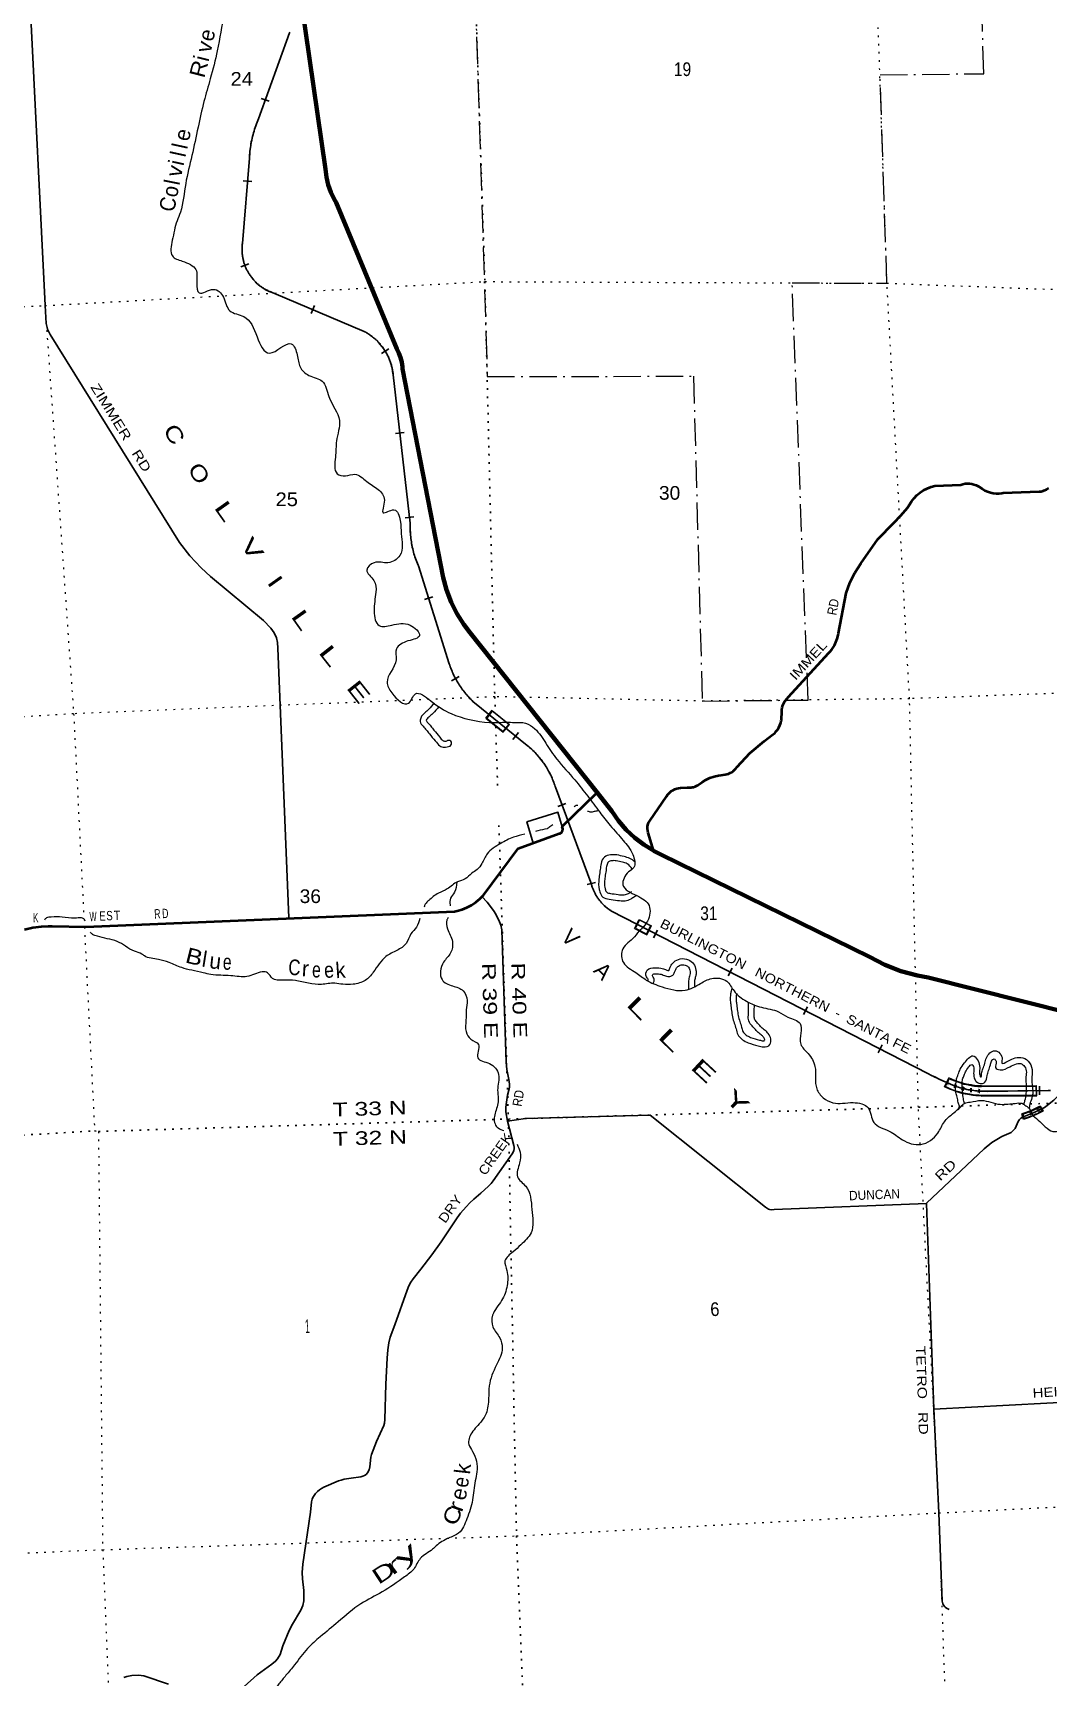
# Model space of a CAD drawing. Header units: feet. Extents: x 733631 to 986127, y 195788 to 388968.
# Drawn here: x 773189 to 786184, y 303644 to 324678 of the extents above; entities that cross this region are included whole.
import ezdxf
from ezdxf.enums import TextEntityAlignment as Align

# ---------------------------------------------------------------- set-up
doc = ezdxf.new("R2010")
doc.units = ezdxf.units.FT
doc.header["$LTSCALE"] = 70
doc.linetypes.add('DOT_DASHED', pattern=[7.7, 5, -1.2, 0.3, -1.2])
doc.linetypes.add('DOTTED', pattern=[1.5, 0.3, -1.2])
for name, color, linetype, lineweight in [('20', 7, 'Continuous', 70), ('26', 7, 'Continuous', 40), ('29', 7, 'Continuous', 25), ('31', 7, 'Continuous', 13), ('34', 7, 'Continuous', 25), ('39', 7, 'Continuous', 13), ('44', 7, 'DOT_DASHED', 13), ('6', 7, 'DOTTED', 25), ('7', 7, 'DOTTED', 13)]:
    doc.layers.add(name, color=color, linetype=linetype, lineweight=lineweight)
for name, color, linetype in [('27', 7, 'Continuous'), ('30', 7, 'Continuous'), ('41', 7, 'Continuous'), ('42', 7, 'Continuous')]:
    doc.layers.add(name, color=color, linetype=linetype)

msp = doc.modelspace()

# ---------------------------------------------------------------- linework, layer by layer
at = {"layer": '20'}
for points in [[(780411.98, 314958.53), (778788, 317001.95), (778704.13, 317109.25), (778615.26, 317248.53), (778541.44, 317396.33), (778483.48, 317551.04), (778442, 317710.95), (777922, 320379.95), (777920, 320406.37), (777910.89, 320466.33), (777895.57, 320525), (777874.19, 320581.75), (777847, 320635.95), (777071, 322506.95), (777046.59, 322549.32), (777003.24, 322640.23), (776969.63, 322735.17), (776946.13, 322833.1), (776933, 322932.95), (776373.82, 326833.36)], [(781131.81, 314216.97), (781013.52, 314288.94), (780893.66, 314380.32), (780784, 314483.72), (780685.76, 314598.01), (780600, 314721.95), (780411.98, 314958.53)], [(787070, 311982.95), (784648, 312591.95), (784510.51, 312617.56), (784298.64, 312676.16), (784094.06, 312756.59), (783899, 312857.95), (781237, 314163.95), (781142.28, 314210.6), (781131.81, 314216.97)]]:
    msp.add_lwpolyline(points, dxfattribs=at)
at = {"layer": '26'}
for points in [[(784467.86, 318724.46), (784504.65, 318762.56), (784545.23, 318796.61), (784589.13, 318826.24), (784635.9, 318851.11), (784685.01, 318870.95), (784735.34, 318885.42), (785064.66, 318898.23), (785092.32, 318906.37), (785120.68, 318911.57), (785149.42, 318913.78), (785178.24, 318912.97), (785206.82, 318909.16), (785234.84, 318902.37), (785262, 318892.7), (785287.82, 318880.32), (785333.76, 318850.24), (785337.82, 318847.3), (785342.98, 318843.57), (785375.26, 318825.04), (785409.3, 318809.98), (785444.72, 318798.56), (785481.15, 318790.9), (785518.17, 318787.1), (785555.39, 318787.18), (785592.4, 318791.16), (785607.02, 318793.82), (786069.01, 318809.88), (786093.98, 318810.75), (786119.01, 318819.05), (786128.28, 318822.13), (786161.17, 318837.02), (786192.33, 318855.26)], [(781131.81, 314216.97), (781119.66, 314259.15), (781066.06, 314445.41), (781058.88, 314470.32), (781055.06, 314495.41), (781054.64, 314500.07), (781054.87, 314515.07), (781056.67, 314529.95), (781060.01, 314544.57), (781060.88, 314547.11), (781071.06, 314572.15), (781087.81, 314597.11), (781298.46, 314910.97), (781312.35, 314930.67), (781328.22, 314948.81), (781345.9, 314965.2), (781365.19, 314979.64), (781385.89, 314991.99), (781407.77, 315002.11), (781430.58, 315009.88), (781454.09, 315015.23), (781478.02, 315018.09), (781482.69, 315018.35), (781564.36, 315023.86), (781589.52, 315025.56), (781614.36, 315025.69), (781627.94, 315026.86), (781646.92, 315030.53), (781665.41, 315036.16), (781683.21, 315043.69), (781700.12, 315053.04), (781711.41, 315060.67), (781756.37, 315094.68), (781804.65, 315123.79), (781855.7, 315147.7), (781908.96, 315166.15), (781963.87, 315178.92), (782001.16, 315183.57), (782051.16, 315189.05), (782072.02, 315193.41), (782094.14, 315200.51), (782115.39, 315209.89), (782135.55, 315221.44), (782154.39, 315235.03), (782171.71, 315250.52), (782187.32, 315267.73), (782201.04, 315286.48), (782202.22, 315288.31), (782366.19, 315462.37), (782547.46, 315618.33), (782661.46, 315700.98), (782684.27, 315720.94), (782704.87, 315743.18), (782723.03, 315767.44), (782738.56, 315793.47), (782751.28, 315820.98), (782761.06, 315849.67), (782767.78, 315879.22), (782769.36, 315889.42), (782774.98, 315996.29), (782776.29, 316021.15), (782781.17, 316046.29), (782781.8, 316049.51), (782790.2, 316077.01), (782801.43, 316103.47), (782815.37, 316128.62), (782819.36, 316134.32), (782837.68, 316159.37), (782860.57, 316184.32), (783371.49, 316741.11), (783394.38, 316766.05), (783414.07, 316791.11), (783423.3, 316802.85), (783448.17, 316842.39), (783468.76, 316884.32), (783484.87, 316928.18), (783496.3, 316973.47), (783500.58, 316999.02), (783597.74, 317510.97), (783646.76, 317642.99), (783709.31, 317769.16), (783784.7, 317888.1), (783785.18, 317888.77), (784005.56, 318201.04), (784207.71, 318411.37), (784300.29, 318502.82), (784382.8, 318603.45), (784407.19, 318637.79), (784435.26, 318682.72), (784467.86, 318724.46)], [(773082.03, 313209.71), (773189.81, 313234.48), (773299.6, 313247.84), (773385.17, 313249.25), (773409.89, 313249.66), (773435.17, 313249.17), (773865.37, 313240.88), (778584.39, 313438.73), (778618.8, 313445.59), (778682.94, 313463.79), (778744.83, 313488.6), (778803.79, 313519.74), (778859.17, 313556.87), (778910.36, 313599.59), (778956.81, 313647.42), (779400.38, 314245.91), (779927.13, 314434.46), (779929.71, 314435.1), (779935.35, 314436.96), (779940.75, 314439.4), (779945.87, 314442.39), (779950.66, 314445.9), (779955.04, 314449.89), (779958.99, 314454.31), (779962.45, 314459.13), (779965.4, 314464.28), (779967.78, 314469.71), (779969.59, 314475.36), (779970.79, 314481.16), (779971.38, 314487.07), (779971.36, 314493), (779971.05, 314495.85), (779962.16, 314520.84), (779987.16, 314545.17), (780386.64, 314933.87), (780411.98, 314958.53)]]:
    msp.add_lwpolyline(points, dxfattribs=at)
at = {"layer": '29'}
for p, q in [((773409.79, 320818.18), (775067.55, 318158.87)), ((775465.08, 317724.88), (776140.95, 317160)), ((776324.77, 316808.8), (776466.96, 313358.34)), ((779192.61, 313203.46), (779249.16, 311510.95)), ((779265.4, 310756.27), (779343.91, 310445.56)), ((779323.89, 310337.48), (779080.54, 309991.92)), ((785365.42, 310402.56), (784626.84, 309706.16)), ((777708.1, 307389.52), (777695.58, 306937.55)), ((784719.83, 307071.25), (787791.13, 307233.31))]:
    msp.add_line(p, q, dxfattribs=at)
for points in [[(773154.86, 325045.58), (773345, 321189.95), (773358.27, 320959.29)], [(773358.27, 320959.29), (773370.88, 320909.28), (773377.52, 320889.34), (773409.79, 320818.18)], [(775067.55, 318158.87), (775197.11, 317989.09), (775345.42, 317834.06), (775465.08, 317724.88)], [(776140.95, 317160), (776235.3, 317064.42), (776279.57, 317002.41), (776306.13, 316938.18), (776319.42, 316878.38), (776324.77, 316808.8)], [(779962.17, 314520.85), (779908.76, 314708.03), (779512.93, 314584.42), (779594.39, 314312.26)], [(779192.61, 313203.46), (779179.41, 313264.97), (779163.91, 313304.84), (779113, 313402.29), (779086.44, 313448.8), (779002.32, 313557.32), (778933.7, 313628.19)], [(779249.16, 311510.95), (779256.85, 311417.29), (779281.2, 311288.84), (779287.84, 311227.38), (779287.84, 311191.94), (779285.62, 311169.24), (779265.7, 311089.51), (779245.78, 310969.91), (779241.35, 310928.93), (779243.57, 310874.67), (779265.4, 310756.27)], [(785365.42, 310402.56), (785461.34, 310483.06), (785591.95, 310560.58), (785709.28, 310609.31), (785762.4, 310662.46), (785802.25, 310753.27), (785819.41, 310776.81), (785835.46, 310793.14), (785854.83, 310806.71), (785875.3, 310817.5), (785984.88, 310859.31), (786107.74, 310914.96), (786128.78, 310925.76), (786150.91, 310940.43), (786198.5, 310976.97), (786258.28, 311026.26), (786289.26, 311056.71), (786333.54, 311102.67), (786356.79, 311133.68), (786380.03, 311174.1), (786412.13, 311236.67), (786439.79, 311318.06), (786461.94, 311430.47), (786474.76, 311518.77)], [(779265.4, 310756.27), (779493.74, 310788.62), (781092.39, 310834.36), (782566.07, 309655.85)], [(779323.89, 310337.48), (779340.41, 310366.1), (779345.95, 310381.05), (779348.16, 310399.87), (779348.71, 310410.95), (779348.16, 310424.23), (779343.91, 310445.56)], [(779080.54, 309991.92), (779054.85, 309959.14), (779020.54, 309923.15), (778920.92, 309836.77), (778832.38, 309757.04), (778781.46, 309712.19), (778734.97, 309661.25), (778664.14, 309578.74), (778619.87, 309517.83), (778414, 309212.19), (778296.68, 309046.08), (778155, 308864.46), (778055.39, 308738.22), (778025.52, 308695.59), (778002.26, 308649.63)], [(782566.07, 309655.85), (782603.86, 309631.07), (782621.57, 309624.43), (782644.81, 309622.21), (782676.6, 309623.71)], [(782676.6, 309623.71), (784628.28, 309702.86), (784719.61, 307077.82)], [(777708.1, 307389.52), (777724.45, 307722.17), (777731.1, 307829.59), (777746.59, 307921.5), (777764.3, 307993.49), (777821.85, 308151.85), (777981.23, 308594.81), (778002.26, 308649.63)], [(777695.58, 306937.55), (777691.27, 306892.73), (777680.2, 306860.61), (777587.23, 306656.85), (777525.24, 306492.95), (777516.4, 306458.62), (777503.11, 306333.49), (777492.04, 306294.73), (777471.02, 306255.42), (777455.52, 306236.59), (777432.28, 306221.64), (777414.57, 306212.23), (777388, 306205.03), (777264.03, 306187.31), (777173.28, 306174.58), (777135.64, 306165.16), (777100.22, 306152.99), (776914.27, 306072.14), (776883.28, 306055.53), (776857.82, 306038.92), (776834.58, 306020.1), (776808.02, 305992.4), (776772.6, 305939.26), (776762.63, 305918.22), (776754.89, 305886.09), (776741.61, 305753.2), (776644.21, 305088.76), (776636.45, 304981.91), (776639.78, 304902.71), (776657.49, 304752.1)], [(784719.61, 307077.82), (784786, 305743.95), (784828.2, 304613.22)], [(776657.49, 304752.1), (776658.59, 304672.94), (776656.38, 304620.89), (776645.31, 304557.77), (776620.96, 304501.29), (776512.49, 304323), (776470.43, 304239.94), (776390.74, 304045.03), (776353.11, 303934.29), (776319.9, 303876.7), (776295.55, 303845.7), (776249.06, 303810.26), (776058.68, 303672.94), (775894.87, 303522.33)], [(784828.2, 304613.22), (784837.06, 304581.1), (784848.12, 304558.95), (784856.98, 304547.87), (784865.84, 304539.01), (784883.55, 304526.83), (784917.86, 304510.22)], [(774925.28, 303553.34), (774610.94, 303659.65), (774540.1, 303668.52), (774458.19, 303664.09), (774391.78, 303653.01), (774351.93, 303639.72)]]:
    msp.add_lwpolyline(points, dxfattribs=at)
at = {"layer": '29', "linetype": 'DOTTED', "lineweight": 100}
msp.add_arc((785523.86, 311938.73), 1175.9, 286.54682, 299.4543, dxfattribs=at)
at = {"layer": '31'}
for p, q in [((786082.56, 310949.77), (786119.23, 310884.09)), ((785869.05, 310777.57), (785847.18, 310849.68)), ((785874.33, 310787.71), (785857.1, 310844.52))]:
    msp.add_line(p, q, dxfattribs=at)
for points in [[(786082.56, 310949.77), (786053.29, 310933.84), (786028.6, 310921), (786008.75, 310911.55), (785983.09, 310899.93), (785956.71, 310888.54), (785930.56, 310878.37), (785897.64, 310866.26), (785847.18, 310849.68)], [(785857.1, 310844.52), (785900.27, 310858.7), (785933.39, 310870.89), (785959.75, 310881.14), (785986.33, 310892.61), (786012.12, 310904.29), (786032.17, 310913.84), (786057.05, 310926.78), (786079.43, 310938.95), (786108.21, 310887.42)], [(786119.23, 310884.09), (786102.92, 310875.71), (786087.91, 310866.99), (786068.79, 310857.3), (786042.4, 310844.46), (786025.21, 310836.47), (786003.18, 310826.78), (785994.71, 310822.9), (785971.96, 310813.7), (785946.05, 310804.01), (785917.97, 310793.59), (785869.05, 310777.57)], [(786108.21, 310887.42), (786099.08, 310882.73), (786084.09, 310874.02), (786065.23, 310864.47), (786038.96, 310851.68), (786021.91, 310843.76), (785999.9, 310834.08), (785991.54, 310830.25), (785969.06, 310821.16), (785943.26, 310811.51), (785915.33, 310801.14), (785874.33, 310787.71)]]:
    msp.add_lwpolyline(points, dxfattribs=at)
at = {"layer": '34', "lineweight": 13}
for p, q in [((776471.63, 324678.08), (776077.9, 323579.59)), ((775960.13, 323076.96), (775869.77, 321982.18)), ((776273.18, 321347.98), (777427.66, 320858.42)), ((777799.59, 320303.98), (778018.08, 318407.33)), ((778122.69, 317858.69), (778518.09, 316606.68)), ((778841.32, 316107.03), (779516.39, 315562.37)), ((778987.03, 315910.6), (779068.63, 316011.8)), ((779069.54, 316010.88), (779291.5, 315831.91)), ((778987.02, 315909.69), (779209.55, 315730.27)), ((779209.55, 315730.27), (779291.5, 315831.91)), ((779877.42, 315027.75), (780330.14, 313810.37)), ((780595.58, 313442.1), (784645.48, 311366.59)), ((780889.81, 313221.08), (780949.8, 313337)), ((780890.06, 313221.55), (781045.86, 313140.92)), ((780949.8, 313337), (781105.61, 313256.38)), ((781045.62, 313140.45), (781105.61, 313256.38)), ((784858.37, 311194.19), (784914.97, 311309.51)), ((784869.14, 311197.97), (784918.81, 311299.17)), ((785329.97, 311208.76), (786035.25, 311210.25)), ((785407.26, 311137.09), (786183.88, 311147.07))]:
    msp.add_line(p, q, dxfattribs=at)
at = {"layer": '34'}
for p, q in [((776111.78, 323840.42), (776215.91, 323803.1)), ((775882.47, 322786.46), (775992.71, 322777.36)), ((775849.52, 321684.22), (775953.34, 321722.38)), ((776749.89, 321087.72), (776793.08, 321189.55)), ((777649.91, 320578.53), (777743.63, 320637.29)), ((777832.07, 319554.52), (777941.96, 319567.17)), ((777953.74, 318475.56), (778063.62, 318488.22)), ((778202.34, 317428.84), (778307.81, 317462.15)), ((778549.58, 316389.98), (778646.81, 316442.71)), ((779334.59, 315640.31), (779404.04, 315726.4)), ((779908.84, 314782.3), (780012.51, 314820.85)), ((780281.9, 313782.67), (780388.8, 313811.07)), ((781134.46, 313102.88), (781184.9, 313201.32)), ((782089.85, 312616.19), (782140.3, 312714.63)), ((783054.95, 312118.66), (783105.39, 312217.1)), ((784010.34, 311631.97), (784060.78, 311730.41)), ((786073.64, 311092.15), (786072.22, 311202.75))]:
    msp.add_line(p, q, dxfattribs=at)
for points in [[(776476.33, 324687.75), (776472.66, 324677.71), (776078.92, 323579.18), (776069.26, 323557.17), (776060.17, 323535.11), (776051.46, 323512.86), (776042.94, 323490.39), (776034.98, 323467.82), (776027.45, 323445.21), (776020.11, 323422.36), (776013.34, 323399.41), (776006.98, 323376.42), (776000.96, 323353.13), (775995.42, 323329.93), (775990.13, 323306.62), (775985.34, 323283.09), (775981.04, 323259.64), (775977.12, 323236.02), (775973.5, 323212.41), (775970.38, 323188.58), (775967.62, 323164.88), (775965.37, 323140.97), (775963.48, 323117.19), (775961.96, 323093.25), (775961.23, 323076.89), (775870.86, 321982.07), (775869.64, 321971.81)], [(775869.64, 321971.81), (775868.67, 321961.61), (775867.87, 321951.39), (775867.17, 321941.09), (775866.72, 321930.82), (775866.45, 321920.59), (775866.29, 321910.29), (775866.37, 321900.02), (775866.64, 321889.78), (775867.07, 321879.46), (775867.69, 321869.23), (775868.43, 321858.99), (775869.4, 321848.73), (775870.56, 321838.55), (775871.9, 321828.36), (775873.37, 321818.21), (775875.05, 321808.03), (775876.88, 321797.96), (775878.95, 321787.85), (775881.13, 321777.84), (775883.51, 321767.81), (775886.06, 321757.89), (775888.8, 321747.99), (775891.66, 321738.14), (775894.77, 321728.32), (775898, 321718.55), (775901.41, 321708.86), (775904.96, 321699.22), (775908.75, 321689.67), (775912.66, 321680.16), (775916.72, 321670.75), (775920.94, 321661.39), (775925.36, 321652.11), (775929.96, 321642.88), (775934.63, 321633.75), (775939.56, 321624.71), (775944.61, 321615.77), (775949.8, 321606.87), (775955.1, 321598.14), (775960.66, 321589.44), (775966.29, 321580.84), (775972.12, 321572.41), (775978.02, 321564.01), (775984.16, 321555.71), (775990.39, 321547.58), (775996.74, 321539.55), (776003.27, 321531.56), (776009.96, 321523.78), (776016.71, 321516.05), (776023.66, 321508.48), (776030.72, 321500.95), (776037.88, 321493.65), (776045.23, 321486.44), (776052.64, 321479.34), (776060.2, 321472.35), (776067.89, 321465.57), (776075.72, 321458.84), (776083.62, 321452.27), (776091.66, 321445.88), (776099.78, 321439.64), (776108.04, 321433.51), (776116.36, 321427.48), (776124.83, 321421.68), (776133.37, 321415.98), (776142.06, 321410.45), (776150.82, 321405.02), (776159.66, 321399.82), (776168.58, 321394.73), (776177.57, 321389.81), (776186.71, 321385.06), (776195.87, 321380.47), (776205.16, 321375.99), (776214.47, 321371.73), (776223.92, 321367.59), (776233.4, 321363.68), (776242.96, 321359.88), (776252.53, 321356.24), (776262.24, 321352.78), (776271.99, 321349.54), (776273.57, 321349.01), (777428.13, 320859.41), (777438.96, 320853.7), (777449.57, 320847.78), (777460.09, 320841.67), (777470.59, 320835.41), (777480.91, 320828.93), (777491.07, 320822.3), (777501.22, 320815.52), (777511.19, 320808.51), (777521, 320801.36), (777530.77, 320793.99), (777540.31, 320786.49), (777549.8, 320778.88), (777559.17, 320771.02), (777568.3, 320763.02), (777577.34, 320754.85), (777586.26, 320746.59), (777595.04, 320738.08), (777603.64, 320729.51), (777612.1, 320720.7), (777620.38, 320711.81)], [(777620.38, 320711.81), (777628.56, 320702.76), (777636.53, 320693.57), (777644.33, 320684.24), (777652.01, 320674.8), (777659.49, 320665.16), (777666.85, 320655.42), (777673.99, 320645.57), (777681.01, 320635.62), (777687.77, 320625.48), (777694.41, 320615.27), (777700.85, 320604.99), (777707.14, 320594.55), (777713.21, 320583.99), (777719.12, 320573.29), (777724.87, 320562.58), (777730.37, 320551.69), (777735.67, 320540.73), (777740.86, 320529.7), (777745.8, 320518.63), (777750.54, 320507.34), (777755.12, 320496.06), (777759.43, 320484.7), (777763.65, 320473.29), (777767.6, 320461.71), (777771.35, 320450.16), (777774.89, 320438.55), (777778.29, 320426.79), (777781.38, 320415.03), (777784.36, 320403.26), (777787.06, 320391.38), (777789.65, 320379.41), (777791.94, 320367.51), (777794.03, 320355.49), (777795.95, 320343.48), (777797.68, 320331.4), (777799.1, 320319.32), (777800.39, 320307.17), (777800.68, 320304.09), (778019.18, 318407.38), (778018.54, 318385.22), (778018.42, 318363.25), (778018.67, 318341.27), (778019.17, 318319.16), (778020.17, 318297.15), (778021.57, 318275.26), (778023.2, 318253.22), (778025.34, 318231.32), (778027.88, 318209.51), (778030.78, 318187.56), (778034.08, 318165.85), (778037.61, 318144.14), (778041.66, 318122.41), (778046.1, 318100.92), (778050.91, 318079.41), (778055.98, 318058.02), (778061.55, 318036.61), (778067.39, 318015.45), (778073.73, 317994.27), (778080.33, 317973.34), (778087.31, 317952.39), (778094.67, 317931.68), (778102.42, 317911.07), (778110.43, 317890.6), (778118.94, 317870.23), (778123.72, 317859.07), (778519.14, 316607.02), (778525.4, 316587.96), (778532.07, 316569.15), (778539.07, 316550.43), (778546.32, 316531.69), (778553.97, 316513.19), (778561.92, 316494.91), (778570.12, 316476.59), (778578.71, 316458.52), (778587.6, 316440.67), (778596.86, 316422.81), (778606.37, 316405.27), (778616.09, 316387.81), (778626.26, 316370.49), (778636.68, 316353.48), (778647.43, 316336.59), (778658.36, 316319.87), (778669.73, 316303.3), (778681.25, 316287.02), (778693.21, 316270.87), (778705.31, 316255.01), (778717.74, 316239.26), (778730.42, 316223.84), (778743.4, 316208.62), (778756.56, 316193.58), (778770.13, 316178.81), (778783.87, 316164.2), (778797.87, 316149.93), (778812.06, 316135.82), (778826.61, 316122.08), (778841.36, 316108.51), (778842.05, 316107.86), (779517.09, 315563.22), (779532.23, 315550.7), (779547, 315537.91)], [(779547.01, 315537.9), (779561.56, 315524.84), (779576.06, 315511.54), (779590.2, 315497.96), (779604.03, 315484.19), (779617.81, 315470.17), (779631.22, 315455.88), (779644.32, 315441.4), (779657.3, 315426.59), (779669.89, 315411.65), (779682.35, 315396.55), (779694.52, 315381.09), (779706.3, 315365.52), (779717.86, 315349.68), (779729.2, 315333.75), (779740.25, 315317.46), (779751, 315301.14), (779761.45, 315284.49), (779771.58, 315267.79), (779781.5, 315250.84), (779791.05, 315233.76), (779800.28, 315216.49), (779809.29, 315199.13), (779817.93, 315181.48), (779826.34, 315163.73), (779834.36, 315145.86), (779842.14, 315127.89), (779849.48, 315109.73), (779856.59, 315091.45), (779863.37, 315073.14), (779869.86, 315054.63), (779875.97, 315036.02), (779878.46, 315028.11), (780331.19, 313810.69), (780333.64, 313800.57), (780336.27, 313790.64), (780339.09, 313780.74), (780342.03, 313770.8), (780345.18, 313761), (780348.5, 313751.27), (780351.94, 313741.53), (780355.6, 313731.89), (780359.43, 313722.35), (780363.43, 313712.79), (780367.58, 313703.39), (780371.86, 313694.02), (780376.35, 313684.7), (780380.99, 313675.54), (780385.81, 313666.41), (780390.72, 313657.38), (780395.87, 313648.39), (780401.1, 313639.55), (780406.57, 313630.76), (780412.12, 313622.11), (780417.85, 313613.51), (780423.72, 313605.06), (780429.75, 313596.71), (780435.88, 313588.44), (780442.22, 313580.28), (780448.67, 313572.21), (780455.27, 313564.29), (780461.96, 313556.47), (780468.86, 313548.8), (780475.86, 313541.22), (780482.95, 313533.79), (780490.19, 313526.45), (780497.59, 313519.27), (780505.14, 313512.19), (780512.72, 313505.23), (780520.51, 313498.44), (780528.38, 313491.8), (780536.36, 313485.24), (780544.4, 313478.88), (780552.67, 313472.63), (780560.96, 313466.5), (780569.4, 313460.6), (780577.86, 313454.76), (780586.53, 313449.1), (780595.23, 313443.61), (780596.12, 313443.06), (784645.99, 311367.56), (784693.05, 311342.05), (784740.4, 311317.76), (784788.21, 311294.28), (784836.57, 311271.19), (784885.26, 311249.31), (784934.12, 311228.38), (784983.54, 311207.85), (785014.82, 311195.73), (785036.19, 311189.23), (785057.62, 311183.23), (785079.16, 311177.61), (785100.9, 311172.18), (785122.67, 311167.3), (785144.44, 311162.8), (785166.4, 311158.52), (785188.39, 311154.77), (785210.37, 311151.41), (785232.58, 311148.38), (785254.67, 311145.8), (785276.83, 311143.47)], [(785276.83, 311143.47), (785299.15, 311141.62), (785321.33, 311140.21), (785343.63, 311139.16), (785365.89, 311138.4), (785388.28, 311138.13), (785407.25, 311138.19), (786183.86, 311148.17), (786214.52, 311148.75)]]:
    msp.add_lwpolyline(points, dxfattribs=at)
at = {"layer": '34', "lineweight": 13}
for points in [[(779069.74, 316000.44), (778997.83, 315911.24), (779208.34, 315741.51), (779280.24, 315830.7)], [(780953.23, 313326.22), (780900.83, 313224.98), (781042.42, 313151.7), (781094.82, 313252.95)]]:
    msp.add_lwpolyline(points, close=True, dxfattribs=at)
for points in [[(785327.15, 311077.68), (785295.07, 311078.39), (785258.77, 311080.74), (785221.31, 311085.42), (785179.16, 311091.28), (785122.96, 311100.65), (785080.81, 311110.02), (785041.01, 311121.74), (785003.54, 311133.45), (784959.05, 311151.03), (784920.41, 311165.08), (784858.37, 311194.19)], [(785327.33, 311085.68), (785295.42, 311086.38), (785259.52, 311088.71), (785222.36, 311093.35), (785180.37, 311099.19), (785124.49, 311108.51), (785082.81, 311117.77), (785043.33, 311129.4), (785006.21, 311141), (784961.89, 311158.51), (784923.48, 311172.48), (784869.14, 311197.97)], [(785329.97, 311208.76), (785284.53, 311208.43), (785264.63, 311209.6), (785242.38, 311211.95), (785216.62, 311216.63), (785201.4, 311218.97), (785139.35, 311230.69), (785103.06, 311238.89), (785063.25, 311251.78), (785024.61, 311264.66), (784989.49, 311277.55), (784914.97, 311309.51)], [(784918.81, 311299.17), (784986.53, 311270.11), (785021.97, 311257.11), (785060.75, 311244.18), (785100.94, 311231.17), (785137.73, 311222.86), (785200.05, 311211.08), (785215.3, 311208.74), (785241.24, 311204.03), (785263.97, 311201.62), (785284.32, 311200.43), (785330.03, 311200.76)], [(785329.98, 311200.76), (786027.38, 311202.24), (786029.2, 311088.22), (785327.12, 311085.67)], [(785327.15, 311077.68), (786037.33, 311080.26), (786035.25, 311210.25)]]:
    msp.add_lwpolyline(points, dxfattribs=at)
for centre, radius, start, end in [((777331.18, 323020.83), 1372.2, 155.97068, 177.65543), ((776455.07, 321909.09), 589.85, 172.8812, 252.03908), ((777105.77, 320240.53), 696.71, 5.22591, 62.48318), ((779280.38, 318363.72), 1263.05, 178.02134, 203.56884), ((779610.45, 316958.97), 1147.76, 197.87449, 227.9242), ((778806.54, 314693.8), 1121.74, 17.32014, 50.74234), ((780906.24, 313945.82), 591.81, 193.23014, 238.33617), ((786118.8, 314047.08), 3058.7, 241.20485, 248.83551), ((785394.23, 312416.4), 1279.38, 252.73189, 270.58337)]:
    msp.add_arc(centre, radius, start, end, dxfattribs=at)
at = {"layer": '34', "linetype": 'DOTTED', "lineweight": 100}
msp.add_arc((785355.43, 312191.54), 1051.45, 243.52639, 268.57417, dxfattribs=at)
at = {"layer": '39'}
msp.add_line((785940.31, 310921.48), (785991.07, 310823.85), dxfattribs=at)
msp.add_arc((778510.25, 315588.63), 38.62, 299.79081, 108.07509, dxfattribs=at)
for points in [[(774902.15, 328015.97), (774928.74, 327883.71), (774994.77, 327594.74), (775117.4, 327358.59), (775292.83, 327169.03), (775438.93, 327004.65), (775557.2, 326776.42), (775669.52, 326442.68), (775730.66, 326072.54), (775760.92, 325818.61), (775750.47, 325467.95), (775720.32, 325154.99), (775648.52, 324923.41), (775549.84, 324449.86), (775460.76, 324092.09), (775379.14, 323801.42), (775303.17, 323470.48), (775224.35, 323109.06), (775145.44, 322749.65), (775076.88, 322384.58), (775034.8, 322271.59), (774973.74, 322024.24), (774975.57, 321823.87), (775101.61, 321757.92), (775275.86, 321649.3), (775286.76, 321475.6), (775317.97, 321351.29), (775502.33, 321396.94), (775627.62, 321298.56), (775709.39, 321123.58), (775888.35, 321049.56), (776058.49, 320788.93), (776220.49, 320580.63), (776497.09, 320698.7), (776573.39, 320559.95), (776609.83, 320405.47), (776723.4, 320296.51), (776892.26, 320222.1), (776976.93, 320024.96), (777112.45, 319718.45), (777076.19, 319457.89), (777062.18, 319248.81), (777084.62, 319039.12), (777188.93, 319010.79), (777311.54, 319031.76), (777462.85, 318940.47), (777608.58, 318836.81), (777688.92, 318698.21), (777673, 318537.65), (777811.12, 318575.42), (777891.38, 318438.85), (777904.14, 318269.28), (777886.78, 317991.23), (777734.56, 317900.27), (777558.55, 317899.49), (777463.06, 317806.7), (777555.36, 317672.61), (777579.53, 317521.71), (777556.77, 317277.87), (777622.62, 317096.2), (777782.31, 317100.39), (778016.99, 317101.42), (778137.49, 316970.46), (777990.54, 316899.96)], [(777990.54, 316899.96), (777842.76, 316799.05), (777838.24, 316657.15), (777722.04, 316371.21), (777784.11, 316233.93), (777997.71, 316102.54), (778086.1, 316221.39), (778277.67, 316135.71), (778543.21, 315969.9), (779035.82, 315857.41), (779256.97, 315860.41)], [(778326.69, 316105.91), (778254.91, 316023.27), (778206.11, 315980.74), (778173.12, 315946.97), (778148.81, 315899.4), (778146.04, 315868.93), (778183, 315807.74), (778225.42, 315760.94), (778263.89, 315711.96), (778340.58, 315620.05), (778399.83, 315557.77), (778453.2, 315539.77), (778529.44, 315555.11)], [(778386.21, 316058.71), (778307.78, 315969.86), (778257.66, 315926.18), (778234.72, 315902.7), (778224.89, 315883.46), (778243.44, 315852.73), (778282.77, 315809.35), (778322.19, 315759.16), (778396.6, 315669.98), (778441.38, 315622.91), (778458.12, 315617.26), (778498.27, 315625.34)], [(779256.97, 315860.41), (779352.98, 315857.68), (779495.04, 315847.01), (779613.15, 315776.7), (779756.09, 315589.92), (779897.73, 315384.88), (780126.7, 315120.47), (780290.72, 314912.24), (780444.4, 314709.69), (780578.62, 314538.77), (780746.05, 314346.88), (780866.44, 314167.33), (780879.12, 313999.78), (780814.52, 313944.62), (780742.11, 313779.84), (780919.58, 313640.97), (781076.37, 313513.45), (781055.82, 313316.26), (780949.71, 313189.74)], [(780118.36, 314780.72), (780143.93, 314796.69), (780163.1, 314796.69)], [(780287.74, 314723.19), (780329.28, 314713.61), (780377.22, 314720), (780421.96, 314729.58)], [(779770.65, 314496.69), (779650.53, 314470.26), (779622.52, 314463.03)], [(779770.65, 314496.69), (779795.59, 314518.67), (779844.5, 314551.28)], [(779487.33, 314428.13), (779484.27, 314427.34), (779340.16, 314387.31), (779177.36, 314308.09), (779004.52, 314175.84), (778936.57, 314051.72), (778876.89, 313974.49), (778805.91, 313927.18), (778721.75, 313855.07), (778626.04, 313818.95), (778494.11, 313726.76), (778380.86, 313673.76), (778313.84, 313628.63), (778257.09, 313579.86), (778212.37, 313533.58), (778197.89, 313495.5)], [(780893.9, 314072.53), (780829.45, 314117.48), (780755.63, 314140.7), (780665.75, 314161.21), (780582.77, 314161.78), (780505.01, 314134.23), (780461.93, 314051.46), (780451, 313974.09), (780438.31, 313890.58), (780431.42, 313813.38), (780434.46, 313740.65), (780439.35, 313720.61), (780446.76, 313688.54), (780485.99, 313621.38), (780563.93, 313596.31), (780671.82, 313580.6), (780769.11, 313576.58), (780845.02, 313600.01), (780890.29, 313630.24), (780916.46, 313642.01)], [(780861.46, 313980.12), (780796.24, 314049.3), (780736, 314068.25), (780657.05, 314086.27), (780595.41, 314086.69), (780557.9, 314073.4), (780534.39, 314028.24), (780525.21, 313963.21), (780512.81, 313881.6), (780506.56, 313811.6), (780509.08, 313751.21), (780512.32, 313737.94), (780517.27, 313716.53), (780536.28, 313683.99), (780580.93, 313669.62), (780678.79, 313655.38), (780759.32, 313652.05), (780812.46, 313668.45), (780850.4, 313693.79)], [(778615.77, 313815.74), (778586.86, 313683.8), (778535.18, 313608.9), (778528.43, 313523.61), (778531.4, 313511.03)], [(773857.91, 313314.96), (773849.42, 313337.44), (773812.26, 313356.24), (773725.46, 313350.84), (773562.96, 313366.78), (773425.33, 313367.5), (773363.1, 313354.96), (773336.54, 313326.2)], [(778140.83, 313347.13), (778098.52, 313239.63), (778029.13, 313151.89), (777967.16, 313030.03), (777849.29, 312940.41), (777708.72, 312862.05), (777546.66, 312661.38), (777443.57, 312556.14), (777287.66, 312507.55), (777156.17, 312506.49), (777054.44, 312520.75), (776885.05, 312506.06), (776716.56, 312519.74), (776549.29, 312553.73), (776389.21, 312559.64), (776254.75, 312582.75), (776193.28, 312653.25), (776126.05, 312664.8), (775930.05, 312606.56), (775723.26, 312616.73), (775467.73, 312631.08), (775369.72, 312653.59), (775222.74, 312686.33), (775093.94, 312719.79), (774935.58, 312784.48), (774796.44, 312823.61), (774616.5, 312871.27), (774583.21, 312894.27), (774490.78, 312929.14), (774374.93, 312993.47), (774267.24, 313056.09), (774140.46, 313089.62), (774015.78, 313121.21), (773954.14, 313145.13), (773925.86, 313172.48)], [(778505.91, 313361.09), (778489.54, 313329.76), (778498.04, 313216.71), (778559.05, 313055.09), (778536.51, 312908.44), (778446.1, 312789.52), (778426.58, 312566.06), (778561.26, 312486.26), (778697.23, 312424.74), (778746.63, 312301.14), (778737.27, 312179.3), (778732.35, 312047.51), (778734.05, 311901.81), (778794.53, 311804.95), (778892.36, 311735.88), (778882.89, 311565.44), (779033.49, 311492.34), (779150.27, 311353.14), (779137.96, 311152.23), (779146.31, 311043.22), (779112.44, 310875.89), (779104.36, 310721.7), (779144.9, 310668.62), (779218.24, 310636.19)], [(780949.71, 313189.74), (780864.5, 313088.14), (780730.76, 312939.18), (780746.92, 312785.94), (780907.83, 312656.56), (781041.12, 312560.52), (781242.79, 312475.23), (781537.97, 312430.03), (781734.88, 312516.66), (781878.03, 312580.94), (782069.62, 312545.88), (782163.54, 312421.99), (782322.51, 312290.5), (782513.76, 312212.91), (782732.57, 312154.62), (782852.62, 312086.41), (783009.59, 312005.46), (783017.94, 311742.58), (783111.78, 311620.71), (783199.22, 311456.07), (783222.66, 311169.49), (783306.08, 311055.31), (783430.02, 310991.3), (783686.92, 310993.2), (783881.81, 310925.87), (783951.85, 310740.31), (784150.51, 310628.59), (784318.79, 310517.71), (784553.84, 310458.03), (784772.68, 310604.22), (784856.07, 310747.16), (784961.27, 310850.46), (785034.19, 310912.55)], [(781062.3, 312552.29), (781064.49, 312560.4), (781044.14, 312602.08), (781052.75, 312687.7), (781155.48, 312718.03), (781245.89, 312708.17), (781304.31, 312688), (781329.74, 312684.55), (781334.72, 312693.01), (781350.96, 312734.11), (781394.43, 312791.65), (781473.54, 312831.7), (781582.1, 312819.37), (781644.09, 312770.57), (781676.53, 312688.16), (781678.71, 312635.84), (781667.65, 312594.44), (781657.6, 312543.58), (781656.92, 312523.92), (781656.36, 312490.73), (781656.34, 312479.86)], [(781131.01, 312519.09), (781141.53, 312557.98), (781136.39, 312584.08), (781120.9, 312615.81), (781122.33, 312630.04), (781162.3, 312641.84), (781229.38, 312634.53), (781286.86, 312614.68), (781343.84, 312606.95), (781381.54, 312624.72), (781402.32, 312660), (781416.96, 312697.05), (781443.8, 312732.58), (781487.39, 312754.65), (781552.45, 312747.26), (781581.74, 312724.2), (781602.12, 312672.43), (781603.3, 312644.15), (781594.55, 312611.4), (781582.86, 312552.21), (781581.94, 312525.86), (781581.36, 312491.43), (781581.29, 312448.39)], [(782134.39, 312458.69), (782126.64, 312419.19), (782118.49, 312372.29), (782114.88, 312313.45), (782121.54, 312250.99), (782130.89, 312172.45), (782144.46, 312090.04), (782166.02, 312009.98), (782189.34, 311936.08), (782210.48, 311866.13), (782274.03, 311797.95), (782344.48, 311758.41), (782471.48, 311721.23), (782540.92, 311705.93), (782622.63, 311735.67), (782633.73, 311809), (782602.58, 311876.51), (782562.51, 311915.3), (782512.18, 311957.72), (782473.96, 312000.64), (782437.85, 312041.63), (782421.77, 312087.5), (782422.43, 312119.91), (782422.43, 312168.49), (782423.93, 312229.27), (782423.36, 312242.96)], [(782197.51, 312388.97), (782193.09, 312363.55), (782190.12, 312315.14), (782196.07, 312259.4), (782205.17, 312182.98), (782217.85, 312105.92), (782238.02, 312031.03), (782261, 311958.21), (782277.23, 311904.51), (782320.93, 311857.63), (782373.74, 311827.99), (782490.11, 311793.92), (782535.76, 311783.87), (782555.14, 311790.92), (782556.21, 311797.99), (782540.35, 311832.37), (782512.2, 311859.62), (782459.74, 311903.83), (782417.82, 311950.91), (782371.91, 312003.02), (782346.51, 312075.48), (782347.43, 312120.67), (782347.43, 312169.42), (782348.89, 312228.62), (782346.81, 312278.03)], [(785009.5, 311273.26), (785012.84, 311296.51), (785034.02, 311356.19), (785059.7, 311420.74), (785114.15, 311500.52), (785221.96, 311591.42), (785306.39, 311462.4), (785306.46, 311390.81), (785311.88, 311331.09), (785316.65, 311322.43), (785318.3, 311321.85), (785331.62, 311361.46), (785349.27, 311424.61), (785372.85, 311496.73), (785393.17, 311566.79), (785500.73, 311655.98), (785594.94, 311547.18), (785590.77, 311498.2), (785667.91, 311522.29), (785762.63, 311564.09), (785860.23, 311567.88), (785946.91, 311502.44), (785981.59, 311388.92), (785973.51, 311303.95), (785975.83, 311245.15), (785979.87, 311210.52)], [(785081.85, 311249.44), (785086.02, 311278.46), (785104.23, 311329.78), (785126.32, 311385.31), (785170.32, 311449.78), (785205.57, 311479.5), (785231.41, 311440.01), (785231.46, 311387.37), (785238.61, 311308.69), (785264.77, 311261.12), (785332.48, 311237.44), (785374.35, 311253.24), (785403.33, 311339.4), (785421.06, 311402.85), (785444.53, 311474.63), (785458.78, 311523.77), (785492.09, 311551.39), (785517.53, 311522.01), (785510.62, 311440.76), (785568.39, 311412.64), (785694.31, 311451.96), (785779.83, 311489.7), (785836.4, 311491.9), (785882.29, 311457.25), (785905.52, 311381.22), (785898.37, 311306.03), (785901, 311239.32), (785904.9, 311205.93)], [(785048.34, 310947.56), (785033.72, 310993.9), (785020.81, 311064.38), (785002.99, 311121.52), (785009.5, 311273.26)], [(785114.87, 310985.95), (785106.65, 311012.01), (785093.76, 311082.37), (785081.85, 311249.44)], [(785904.9, 311205.94), (785883.51, 311015.93), (785870.86, 310972.24)], [(785979.87, 311210.53), (785981.46, 311074.17), (785954.97, 310993.16), (785940.8, 310921.59)], [(785025.95, 310899.27), (785051.49, 310922.81), (785111.81, 310983.87), (785186, 311000.93), (785328.89, 311020.66), (785451.23, 310997.08), (785569.61, 310971.32), (785668.61, 310975.17), (785761.38, 310982.83), (785846.32, 310984.11), (785885.66, 310961.35), (785940.8, 310921.59)], [(785034.19, 310912.55), (785037.12, 310918.45), (785041.48, 310925.49), (785044.88, 310931.55), (785047.31, 310937.14), (785048.04, 310941.02), (785047.79, 310944.42), (785048.34, 310947.56)], [(785991.07, 310823.85), (786078.13, 310750.18), (786271.37, 310622.06), (786447.08, 310681.54), (786584.28, 310640.31), (786753.2, 310513.26), (786964.16, 310448.59), (787231.54, 310390.16), (787428.85, 310312.8), (787685.99, 310154.77), (787857.91, 310054.16), (788030.15, 309945.46), (788136.03, 309826.08), (788252.23, 309650.41), (788254.11, 309551.28), (787911, 309580.44), (787710.79, 309526.08), (787763.22, 309325.66)], [(779386.36, 310460.15), (779426.29, 310357.66), (779419.51, 310221.75), (779392.1, 310044.54), (779498.07, 309923.14), (779576.54, 309626.55), (779566.04, 309328.52), (779434.56, 309173.59), (779336.89, 309084.75), (779232.25, 308967.3), (779255.3, 308844.7), (779258.84, 308652.5), (779189.56, 308459.49), (779073.5, 308272.76), (779077.38, 308123.09), (779165.87, 307982.78), (779197.16, 307856.45), (779122.86, 307636.93), (779030.27, 307368.1), (779022.35, 307209.87), (778989.52, 307016.26), (778932.65, 306918.89), (778807.07, 306768.23), (778768.44, 306618.93), (778816.4, 306531.71), (778873.24, 306270.73), (778851.44, 306156.5), (778816.64, 305910.17), (778743.3, 305666.39), (778639.11, 305486.19), (778510.18, 305420.44), (778350.2, 305321.08), (778305.33, 305278.84), (778148.08, 305161.36), (778064.37, 305026.51), (777946.98, 304924.76), (777661.12, 304733.44), (777387.9, 304581.08), (777097.49, 304351.12), (776868.29, 304159.99), (776704.32, 304007.83), (776538.46, 303800.94), (776428.41, 303667.09), (776337.68, 303556.25), (776258.43, 303462.06), (776142.66, 303370.49), (775924.11, 303319.47), (775667.1, 303268.98), (775371.97, 303261.54), (775248.83, 303305.34), (775029.14, 303385.87), (774834.15, 303404.6), (774705.67, 303429.97), (774532.32, 303413.1), (774290.49, 303336.87), (774063.65, 303188.34), (773901.2, 302997.78), (773784.23, 302782.67), (773759.5, 302639.99), (773720.16, 302508.88), (773678, 302397.91), (773567.28, 302229.61), (773523.49, 302108.45), (773449.43, 302036.73), (773299.74, 301830.47), (773235.06, 301469.6), (773211.85, 301134.64), (773286.47, 300884.47), (773394.69, 300603.21), (773386.37, 300455.09)]]:
    msp.add_spline(points, degree=3, dxfattribs=at)
at = {"layer": '44'}
msp.add_lwpolyline([(778801, 326780.95), (779004.93, 320281.09), (781645.13, 320285.87), (781756.45, 316130.3), (783111.27, 316143.05), (782908.23, 321480.07), (784121, 321474.95), (784032.32, 324141.76), (785359.41, 324156.27), (785250.82, 328158.43)], dxfattribs=at)
at = {"layer": '6'}
for p, q in [((779113.33, 315805.07), (779137.82, 315049.12)), ((785075.68, 310949.74), (785868.1, 310973.82)), ((785953.85, 310976.43), (786975.99, 311007.49))]:
    msp.add_line(p, q, dxfattribs=at)
for points in [[(778517.02, 335056.48), (778595, 332091.95), (778801, 326780.95), (778975, 321495.95), (779101, 316185.95), (779107.68, 315979.86)], [(779154.31, 314540.07), (779276, 310782.95), (779379, 305449.95), (779590, 300165.95), (779821, 294908.95), (780134.33, 289110.19)], [(779485, 310788.93), (784523, 310932.95), (785047.07, 310948.87)], [(766607.94, 310219), (768691, 310324.95), (768766, 310318.95), (773980, 310631.95), (774029, 310624.95), (779276, 310782.95), (779482.6, 310788.86)]]:
    msp.add_lwpolyline(points, dxfattribs=at)
at = {"layer": '7'}
for points in [[(785402.74, 289295.16), (785384, 289818.95), (785070, 295483.95), (784971, 300443.95), (784786, 305743.95), (784523, 310932.95), (784410, 316159.95), (784121, 321474.95), (783940, 326788.95), (783694, 332140.95), (783598.75, 335234.79)], [(773079.25, 326596.41), (773064.92, 326821.53), (773345, 321189.95), (773711, 315967.95), (773980, 310631.95)], [(766243.66, 320808.16), (768033, 320909.95), (773345, 321189.95), (778975, 321495.95), (784121, 321474.95), (786664, 321381.95), (789304, 321559.95), (794526, 321843.95), (796880.21, 321893.55)], [(797070.69, 316569.79), (794763, 316546.95), (789506, 316347.95), (784410, 316159.95), (781776, 316129.95), (779101, 316185.95), (773711, 315967.95), (768437, 315640.95), (766426.35, 315497.33)], [(774029, 310624.95), (774083, 305273.95), (774302, 300008.95), (774542, 294757.95), (774828, 289502.95), (774859.08, 288926.4)], [(766788.43, 304972.29), (768824, 305057.95), (774083, 305273.95), (779379, 305449.95), (784786, 305743.95), (790138, 306014.95), (791970.98, 306097.32)]]:
    msp.add_lwpolyline(points, dxfattribs=at)

# ---------------------------------------------------------------- texts
at = {"layer": '27'}
for s, rotation, width, p in [('RD', 79.254, 0.9, (783471.39, 317220.64)), ('IMMEL', 47.46, 1.2, (782951.56, 316387.01))]:
    msp.add_text(s, height=120, rotation=rotation, dxfattribs=dict(at, width=width)).set_placement(p)
for s, rotation, width, p in [('K', 1.596, 0.65, (773227.44, 313298.68)), ('W', 2.401, 0.6, (773962.55, 313315.02)), ('E', 2.401, 0.75, (774083.44, 313320.09)), ('S', 2.401, 0.75, (774172.59, 313325.16)), ('T', 2.401, 0.85, (774269.67, 313328.24)), ('R', 2.401, 0.7, (774784.96, 313348.67)), ('D', 2.401, 0.7, (774886, 313353.74))]:
    msp.add_text(s, height=120, rotation=rotation, dxfattribs=dict(at, width=width)).set_placement(p, align=Align.CENTER)
at = {"layer": '30'}
for s, rotation, width, p in [('ZIMMER   RD', 301.939, 1.3, (773922.69, 320146.64)), ('RD', 80.544, 0.9, (779444.08, 310937.57)), ('CREEK', 54.846, 1.1, (778981.05, 310051.34)), ('RD', 43.316, 1.3, (784803.09, 309982.35)), ('DUNCAN', 2.322, 0.95, (783637.61, 309742.9)), ('DRY', 54.537, 1.15, (778467.63, 309440.49)), ('TETRO   RD', 271.993, 1.25, (784491.61, 307879.18)), ('HEINE   RD', 3.02, 1.2, (785988.27, 307218.29))]:
    msp.add_text(s, height=120, rotation=rotation, dxfattribs=dict(at, width=width)).set_placement(p)
at = {"layer": '34', "width": 1.15}
msp.add_text('BURLINGTON   NORTHERN  -  SANTA FE', height=120, rotation=332.866, dxfattribs=at).set_placement((781205.6, 313244.1))
at = {"layer": '41'}
for s, rotation, width, p in [('v', 77.251, 1.05, (775463.05, 324410.39)), ('R', 75.508, 1.1, (775382.2, 324090.13)), ('v', 77.608, 1.05, (775084.34, 322821.04)), ('o', 79.419, 0.95, (775034.65, 322564.81)), ('C', 78.264, 0.95, (774996.07, 322376.93)), ('B', 346.284, 1.2, (775128.36, 312788.15)), ('e', 357.884, 0.75, (775618.49, 312695.3)), ('C', 357.293, 0.8, (776455.69, 312627.56)), ('k', 3.785, 0.95, (777069.78, 312583.67)), ('e', 357.623, 0.75, (776760.17, 312596.74)), ('e', 5.457, 0.85, (776925.21, 312585.17)), ('e', 82.016, 0.9, (778756.32, 306059.5)), ('r', 70.885, 1.3, (778678.05, 305740.62)), ('C', 66.427, 1.2, (778602.84, 305563.78)), ('y', 44.522, 2.2, (777927.96, 305041.69)), ('D', 33.114, 1.5, (777612.54, 304821.18)), ('r', 36.171, 1.9, (777789.65, 304937.5))]:
    msp.add_text(s, height=200, rotation=rotation, dxfattribs=dict(at, width=width)).set_placement(p)
for s, rotation, p in [('e', 78.023, (775496.04, 324557.7)), ('i', 76.341, (775436.32, 324300.4)), ('e', 77.697, (775185.25, 323281.76)), ('l', 77.655, (775140.98, 323079.06)), ('l', 77.696, (775163.14, 323180.41)), ('i', 77.627, (775116.73, 322968.5)), ('l', 78.68, (775063.52, 322719.42)), ('l', 350.868, (775342.7, 312734.63)), ('u', 353.67, (775440.37, 312713.54)), ('r', 356.454, (776627.81, 312611.14)), ('k', 83.721, (778783.26, 306231.94)), ('e', 78.093, (778723.23, 305894.25))]:
    msp.add_text(s, height=200, rotation=rotation, dxfattribs=at).set_placement(p)
at = {"layer": '42'}
for s, rotation, width, p in [('C', 302.241, 1.3, (774847.87, 319595.85)), ('O', 303.115, 1.25, (775162.08, 319097.68)), ('L', 305.251, 1.7, (775499.59, 318607.51)), ('V', 305.251, 1.55, (775834.07, 318134.25)), ('I', 305.251, 1.5, (776177.64, 317648.12)), ('L', 305.251, 1.7, (776483.03, 317216.01)), ('L', 308.24, 1.8, (776833.84, 316754.94)), ('E', 308.24, 1.6, (777192.54, 316299.77)), ('L', 314.24, 2.05, (780768.21, 312245.67)), ('L', 315.752, 2.05, (781172.53, 311830.49)), ('E', 317.25, 1.75, (781594.82, 311433.74)), ('Y', 317.25, 1.75, (782020.38, 311040.36))]:
    msp.add_text(s, height=200, rotation=rotation, dxfattribs=dict(at, width=width)).set_placement(p)
for s, p in [('V', (779937.59, 313098.61)), ('A', (780352.9, 312672.14))]:
    msp.add_text(s, height=200, rotation=314.24, dxfattribs=at).set_placement(p)
at = {"layer": '6', "width": 1.35}
for s, rotation, p in [('R 39 E', 271.855, (778936.27, 312776.86)), ('R 40 E', 271.855, (779311.33, 312781.28)), ('T 33 N', 1.725, (777027.99, 310815.3)), ('T 32 N', 1.725, (777032.02, 310440.25))]:
    msp.add_text(s, height=175, rotation=rotation, dxfattribs=at).set_placement(p)
at = {"layer": '7'}
for s, width, p in [('24', 1.1, (775719.37, 324001.95)), ('19', 0.85, (781394, 324125.95)), ('30', 1.05, (781202.35, 318705.8)), ('25', 1.1, (776295.73, 318623.72)), ('36', 1.05, (776604.07, 313546.27)), ('31', 0.85, (781731, 313327.8))]:
    msp.add_text(s, height=175, dxfattribs=dict(at, width=width)).set_placement(p)
for s, width, p in [('6', 0.9, (781863, 308260.95)), ('1', 0.45, (776677, 308043.95))]:
    msp.add_text(s, height=175, rotation=2.229, dxfattribs=dict(at, width=width)).set_placement(p)

doc.saveas('drawing.dxf')
